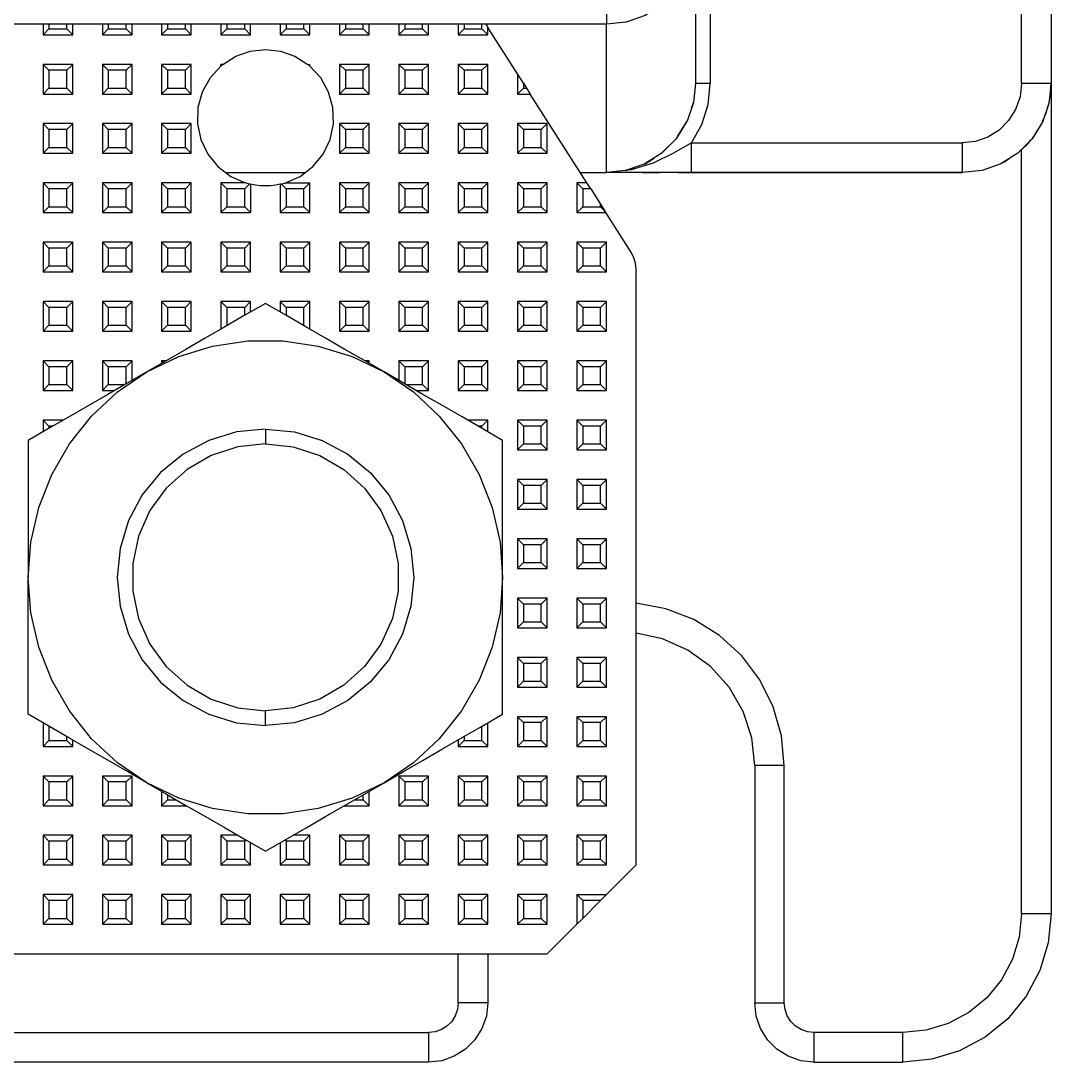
# Model space of a CAD drawing. Header units: millimetres. Extents: x 0 to 149, y 0 to 235.
# Drawn here: x 114.25 to 149, y 17.65 to 52.77 of the extents above; entities that cross this region are included whole.
import ezdxf

# ---------------------------------------------------------------- set-up
doc = ezdxf.new("R2010")
doc.units = ezdxf.units.MM

# ---------------------------------------------------------------- blocks, each defined once
blk = doc.blocks.new('CHINT_eff9f46a43ee547783ba41a7551f6a23_FACE_0')
at = {"color": 141, "linetype": 'Continuous', "true_color": 0x40d9ff}
for p, q in [((115, 52.65), (115, 52.3)), ((115.2, 52.5), (115, 52.3)), ((115.2, 52.65), (115.2, 52.5)), ((115.2, 52.5), (115.8, 52.5)), ((115.8, 52.5), (115.8, 52.65)), ((115.8, 52.5), (116, 52.3)), ((116, 52.3), (116, 52.65)), ((117, 52.65), (117, 52.3)), ((117.2, 52.5), (117, 52.3)), ((117.2, 52.65), (117.2, 52.5)), ((117.2, 52.5), (117.8, 52.5)), ((117.8, 52.5), (117.8, 52.65)), ((117.8, 52.5), (118, 52.3)), ((118, 52.3), (118, 52.65)), ((119, 52.65), (119, 52.3)), ((119.2, 52.5), (119, 52.3)), ((119.2, 52.65), (119.2, 52.5)), ((119.2, 52.5), (119.8, 52.5)), ((119.8, 52.5), (119.8, 52.65)), ((119.8, 52.5), (120, 52.3)), ((120, 52.3), (120, 52.65)), ((121, 52.65), (121, 52.3)), ((121.2, 52.5), (121, 52.3)), ((121.2, 52.65), (121.2, 52.5)), ((121.2, 52.5), (121.8, 52.5)), ((121.8, 52.5), (121.8, 52.65)), ((121.8, 52.5), (122, 52.3)), ((122, 52.3), (122, 52.65)), ((123, 52.65), (123, 52.3)), ((123.2, 52.5), (123, 52.3)), ((123.2, 52.65), (123.2, 52.5)), ((123.2, 52.5), (123.8, 52.5)), ((123.8, 52.5), (123.8, 52.65)), ((123.8, 52.5), (124, 52.3)), ((124, 52.3), (124, 52.65)), ((125, 52.65), (125, 52.3)), ((125.2, 52.5), (125, 52.3)), ((125.2, 52.65), (125.2, 52.5)), ((125.2, 52.5), (125.8, 52.5)), ((125.8, 52.5), (125.8, 52.65)), ((125.8, 52.5), (126, 52.3)), ((126, 52.3), (126, 52.65)), ((127, 52.65), (127, 52.3)), ((127.2, 52.5), (127, 52.3)), ((127.2, 52.65), (127.2, 52.5)), ((127.2, 52.5), (127.8, 52.5)), ((127.8, 52.5), (127.8, 52.65)), ((127.8, 52.5), (128, 52.3)), ((128, 52.3), (128, 52.65)), ((129, 52.65), (129, 52.3)), ((129.2, 52.5), (129, 52.3)), ((129.2, 52.65), (129.2, 52.5)), ((129.2, 52.5), (129.8, 52.5)), ((129.8, 52.5), (129.8, 52.65)), ((129.8, 52.5), (130, 52.3)), ((129.934, 52.65), (130, 52.546)), ((130, 52.3), (130, 52.546)), ((131, 50.977), (130, 52.546)), ((115, 52.3), (116, 52.3)), ((117, 52.3), (118, 52.3)), ((119, 52.3), (120, 52.3)), ((121, 52.3), (122, 52.3)), ((123, 52.3), (124, 52.3)), ((125, 52.3), (126, 52.3)), ((127, 52.3), (128, 52.3)), ((129, 52.3), (130, 52.3)), ((115.2, 51.1), (115, 51.3)), ((115, 51.3), (115, 50.3)), ((116, 51.3), (115, 51.3)), ((115.8, 51.1), (116, 51.3)), ((116, 50.3), (116, 51.3)), ((117.2, 51.1), (117, 51.3)), ((117, 51.3), (117, 50.3)), ((118, 51.3), (117, 51.3)), ((117.8, 51.1), (118, 51.3)), ((118, 50.3), (118, 51.3)), ((119.2, 51.1), (119, 51.3)), ((119, 51.3), (119, 50.3)), ((120, 51.3), (119, 51.3)), ((119.8, 51.1), (120, 51.3)), ((120, 50.3), (120, 51.3)), ((121.031, 51.269), (121, 51.3)), ((123.969, 51.269), (124, 51.3)), ((125.2, 51.1), (125, 51.3)), ((125, 51.3), (125, 50.3)), ((126, 51.3), (125, 51.3)), ((125.8, 51.1), (126, 51.3)), ((126, 50.3), (126, 51.3)), ((127.2, 51.1), (127, 51.3)), ((127, 51.3), (127, 50.3)), ((128, 51.3), (127, 51.3)), ((127.8, 51.1), (128, 51.3)), ((128, 50.3), (128, 51.3)), ((129.2, 51.1), (129, 51.3)), ((129, 51.3), (129, 50.3)), ((130, 51.3), (129, 51.3)), ((129.8, 51.1), (130, 51.3)), ((130, 50.3), (130, 51.3)), ((115.8, 51.1), (115.2, 51.1)), ((115.2, 51.1), (115.2, 50.5)), ((115.8, 50.5), (115.8, 51.1)), ((117.8, 51.1), (117.2, 51.1)), ((117.2, 51.1), (117.2, 50.5)), ((117.8, 50.5), (117.8, 51.1)), ((119.8, 51.1), (119.2, 51.1)), ((119.2, 51.1), (119.2, 50.5)), ((119.8, 50.5), (119.8, 51.1)), ((125.8, 51.1), (125.2, 51.1)), ((125.2, 51.1), (125.2, 50.5)), ((125.8, 50.5), (125.8, 51.1)), ((127.8, 51.1), (127.2, 51.1)), ((127.2, 51.1), (127.2, 50.5)), ((127.8, 50.5), (127.8, 51.1)), ((129.8, 51.1), (129.2, 51.1)), ((129.2, 51.1), (129.2, 50.5)), ((129.8, 50.5), (129.8, 51.1)), ((131, 50.977), (131, 50.3)), ((131.2, 50.663), (131, 50.977)), ((131.2, 50.663), (131.2, 50.5)), ((131.2, 50.663), (131.304, 50.5)), ((115.2, 50.5), (115, 50.3)), ((115, 50.3), (116, 50.3)), ((115.2, 50.5), (115.8, 50.5)), ((115.8, 50.5), (116, 50.3)), ((117.2, 50.5), (117, 50.3)), ((117, 50.3), (118, 50.3)), ((117.2, 50.5), (117.8, 50.5)), ((117.8, 50.5), (118, 50.3)), ((119.2, 50.5), (119, 50.3)), ((119, 50.3), (120, 50.3)), ((119.2, 50.5), (119.8, 50.5)), ((119.8, 50.5), (120, 50.3)), ((125.2, 50.5), (125, 50.3)), ((125, 50.3), (126, 50.3)), ((125.2, 50.5), (125.8, 50.5)), ((125.8, 50.5), (126, 50.3)), ((127.2, 50.5), (127, 50.3)), ((127, 50.3), (128, 50.3)), ((127.2, 50.5), (127.8, 50.5)), ((127.8, 50.5), (128, 50.3)), ((129.2, 50.5), (129, 50.3)), ((129, 50.3), (130, 50.3)), ((129.2, 50.5), (129.8, 50.5)), ((129.8, 50.5), (130, 50.3)), ((131.2, 50.5), (131, 50.3)), ((131, 50.3), (131.431, 50.3)), ((131.2, 50.5), (131.304, 50.5)), ((131.304, 50.5), (131.431, 50.3)), ((133.343, 47.3), (131.431, 50.3)), ((115.2, 49.1), (115, 49.3)), ((115, 49.3), (115, 48.3)), ((116, 49.3), (115, 49.3)), ((115.8, 49.1), (116, 49.3)), ((116, 48.3), (116, 49.3)), ((117.2, 49.1), (117, 49.3)), ((117, 49.3), (117, 48.3)), ((118, 49.3), (117, 49.3)), ((117.8, 49.1), (118, 49.3)), ((118, 48.3), (118, 49.3)), ((119.2, 49.1), (119, 49.3)), ((119, 49.3), (119, 48.3)), ((120, 49.3), (119, 49.3)), ((119.8, 49.1), (120, 49.3)), ((120, 48.3), (120, 49.3)), ((125.2, 49.1), (125, 49.3)), ((125, 49.3), (125, 48.3)), ((126, 49.3), (125, 49.3)), ((125.8, 49.1), (126, 49.3)), ((126, 48.3), (126, 49.3)), ((127.2, 49.1), (127, 49.3)), ((127, 49.3), (127, 48.3)), ((128, 49.3), (127, 49.3)), ((127.8, 49.1), (128, 49.3)), ((128, 48.3), (128, 49.3)), ((129.2, 49.1), (129, 49.3)), ((129, 49.3), (129, 48.3)), ((130, 49.3), (129, 49.3)), ((129.8, 49.1), (130, 49.3)), ((130, 48.3), (130, 49.3)), ((131.2, 49.1), (131, 49.3)), ((131, 49.3), (131, 48.3)), ((132, 49.3), (131, 49.3)), ((131.8, 49.1), (132, 49.3)), ((132, 48.3), (132, 49.3)), ((115.8, 49.1), (115.2, 49.1)), ((115.2, 49.1), (115.2, 48.5)), ((115.8, 48.5), (115.8, 49.1)), ((117.8, 49.1), (117.2, 49.1)), ((117.2, 49.1), (117.2, 48.5)), ((117.8, 48.5), (117.8, 49.1)), ((119.8, 49.1), (119.2, 49.1)), ((119.2, 49.1), (119.2, 48.5)), ((119.8, 48.5), (119.8, 49.1)), ((125.8, 49.1), (125.2, 49.1)), ((125.2, 49.1), (125.2, 48.5)), ((125.8, 48.5), (125.8, 49.1)), ((127.8, 49.1), (127.2, 49.1)), ((127.2, 49.1), (127.2, 48.5)), ((127.8, 48.5), (127.8, 49.1)), ((129.8, 49.1), (129.2, 49.1)), ((129.2, 49.1), (129.2, 48.5)), ((129.8, 48.5), (129.8, 49.1)), ((131.8, 49.1), (131.2, 49.1)), ((131.2, 49.1), (131.2, 48.5)), ((131.8, 48.5), (131.8, 49.1)), ((115.2, 48.5), (115, 48.3)), ((115.2, 48.5), (115.8, 48.5)), ((115.8, 48.5), (116, 48.3)), ((117.2, 48.5), (117, 48.3)), ((117.2, 48.5), (117.8, 48.5)), ((117.8, 48.5), (118, 48.3)), ((119.2, 48.5), (119, 48.3)), ((119.2, 48.5), (119.8, 48.5)), ((119.8, 48.5), (120, 48.3)), ((125.2, 48.5), (125, 48.3)), ((125.2, 48.5), (125.8, 48.5)), ((125.8, 48.5), (126, 48.3)), ((127.2, 48.5), (127, 48.3)), ((127.2, 48.5), (127.8, 48.5)), ((127.8, 48.5), (128, 48.3)), ((129.2, 48.5), (129, 48.3)), ((129.2, 48.5), (129.8, 48.5)), ((129.8, 48.5), (130, 48.3)), ((131.2, 48.5), (131, 48.3)), ((131.2, 48.5), (131.8, 48.5)), ((131.8, 48.5), (132, 48.3)), ((136.213, 48.65), (136.216, 48.65)), ((115, 48.3), (116, 48.3)), ((117, 48.3), (118, 48.3)), ((119, 48.3), (120, 48.3)), ((125, 48.3), (126, 48.3)), ((127, 48.3), (128, 48.3)), ((129, 48.3), (130, 48.3)), ((131, 48.3), (132, 48.3)), ((121.16, 47.65), (123.84, 47.65)), ((135.205, 47.65), (135.791, 47.65)), ((136.439, 47.65), (146, 47.65)), ((115.2, 47.1), (115, 47.3)), ((115, 47.3), (115, 46.3)), ((116, 47.3), (115, 47.3)), ((115.8, 47.1), (115.2, 47.1)), ((115.2, 47.1), (115.2, 46.5)), ((115.8, 47.1), (116, 47.3)), ((115.8, 46.5), (115.8, 47.1)), ((116, 46.3), (116, 47.3)), ((117.2, 47.1), (117, 47.3)), ((117, 47.3), (117, 46.3)), ((118, 47.3), (117, 47.3)), ((117.8, 47.1), (117.2, 47.1)), ((117.2, 47.1), (117.2, 46.5)), ((117.8, 47.1), (118, 47.3)), ((117.8, 46.5), (117.8, 47.1)), ((118, 46.3), (118, 47.3)), ((119.2, 47.1), (119, 47.3)), ((119, 47.3), (119, 46.3)), ((120, 47.3), (119, 47.3)), ((119.8, 47.1), (119.2, 47.1)), ((119.2, 47.1), (119.2, 46.5)), ((119.8, 47.1), (120, 47.3)), ((119.8, 46.5), (119.8, 47.1)), ((120, 46.3), (120, 47.3)), ((121.2, 47.1), (121, 47.3)), ((121, 47.3), (121, 46.3)), ((121.8, 47.1), (121.2, 47.1)), ((121.2, 47.1), (121.2, 46.5)), ((121.8, 47.1), (121.963, 47.263)), ((121.8, 46.5), (121.8, 47.1)), ((123.2, 47.1), (123.037, 47.263)), ((123.2, 47.1), (123.2, 46.5)), ((123.8, 47.1), (123.2, 47.1)), ((123.8, 47.1), (124, 47.3)), ((123.8, 46.5), (123.8, 47.1)), ((124, 46.3), (124, 47.3)), ((125.2, 47.1), (125, 47.3)), ((125, 47.3), (125, 46.3)), ((126, 47.3), (125, 47.3)), ((125.8, 47.1), (125.2, 47.1)), ((125.2, 47.1), (125.2, 46.5)), ((125.8, 47.1), (126, 47.3)), ((125.8, 46.5), (125.8, 47.1)), ((126, 46.3), (126, 47.3)), ((127.2, 47.1), (127, 47.3)), ((127, 47.3), (127, 46.3)), ((128, 47.3), (127, 47.3)), ((127.8, 47.1), (127.2, 47.1)), ((127.2, 47.1), (127.2, 46.5)), ((127.8, 47.1), (128, 47.3)), ((127.8, 46.5), (127.8, 47.1)), ((128, 46.3), (128, 47.3)), ((129.2, 47.1), (129, 47.3)), ((129, 47.3), (129, 46.3)), ((130, 47.3), (129, 47.3)), ((129.8, 47.1), (129.2, 47.1)), ((129.2, 47.1), (129.2, 46.5)), ((129.8, 47.1), (130, 47.3)), ((129.8, 46.5), (129.8, 47.1)), ((130, 46.3), (130, 47.3)), ((131.2, 47.1), (131, 47.3)), ((131, 47.3), (131, 46.3)), ((132, 47.3), (131, 47.3)), ((131.8, 47.1), (131.2, 47.1)), ((131.2, 47.1), (131.2, 46.5)), ((131.8, 47.1), (132, 47.3)), ((131.8, 46.5), (131.8, 47.1)), ((132, 46.3), (132, 47.3)), ((133.2, 47.1), (133, 47.3)), ((133, 47.3), (133, 46.3)), ((133.343, 47.3), (133, 47.3)), ((133.2, 47.1), (133.2, 46.5)), ((133.471, 47.1), (133.2, 47.1)), ((133.471, 47.1), (133.343, 47.3)), ((133.471, 47.1), (133.8, 46.583)), ((115.2, 46.5), (115, 46.3)), ((115.2, 46.5), (115.8, 46.5)), ((115.8, 46.5), (116, 46.3)), ((117.2, 46.5), (117, 46.3)), ((117.2, 46.5), (117.8, 46.5)), ((117.8, 46.5), (118, 46.3)), ((119.2, 46.5), (119, 46.3)), ((119.2, 46.5), (119.8, 46.5)), ((119.8, 46.5), (120, 46.3)), ((121.2, 46.5), (121, 46.3)), ((121.2, 46.5), (121.8, 46.5)), ((121.8, 46.5), (122, 46.3)), ((123.2, 46.5), (123, 46.3)), ((123.2, 46.5), (123.8, 46.5)), ((123.8, 46.5), (124, 46.3)), ((125.2, 46.5), (125, 46.3)), ((125.2, 46.5), (125.8, 46.5)), ((125.8, 46.5), (126, 46.3)), ((127.2, 46.5), (127, 46.3)), ((127.2, 46.5), (127.8, 46.5)), ((127.8, 46.5), (128, 46.3)), ((129.2, 46.5), (129, 46.3)), ((129.2, 46.5), (129.8, 46.5)), ((129.8, 46.5), (130, 46.3)), ((131.2, 46.5), (131, 46.3)), ((131.2, 46.5), (131.8, 46.5)), ((131.8, 46.5), (132, 46.3)), ((133.2, 46.5), (133, 46.3)), ((133.2, 46.5), (133.8, 46.5)), ((133.8, 46.5), (133.8, 46.583)), ((133.8, 46.583), (133.946, 46.354)), ((133.8, 46.5), (133.946, 46.354)), ((115, 46.3), (116, 46.3)), ((117, 46.3), (118, 46.3)), ((119, 46.3), (120, 46.3)), ((121, 46.3), (122, 46.3)), ((123, 46.3), (124, 46.3)), ((125, 46.3), (126, 46.3)), ((127, 46.3), (128, 46.3)), ((129, 46.3), (130, 46.3)), ((131, 46.3), (132, 46.3)), ((115.2, 45.1), (115, 45.3)), ((115, 45.3), (115, 44.3)), ((116, 45.3), (115, 45.3)), ((115.8, 45.1), (115.2, 45.1)), ((115.2, 45.1), (115.2, 44.5)), ((115.8, 45.1), (116, 45.3)), ((115.8, 44.5), (115.8, 45.1)), ((116, 44.3), (116, 45.3)), ((117.2, 45.1), (117, 45.3)), ((117, 45.3), (117, 44.3)), ((118, 45.3), (117, 45.3)), ((117.8, 45.1), (117.2, 45.1)), ((117.2, 45.1), (117.2, 44.5)), ((117.8, 45.1), (118, 45.3)), ((117.8, 44.5), (117.8, 45.1)), ((118, 44.3), (118, 45.3)), ((119.2, 45.1), (119, 45.3)), ((119, 45.3), (119, 44.3)), ((120, 45.3), (119, 45.3)), ((119.8, 45.1), (119.2, 45.1)), ((119.2, 45.1), (119.2, 44.5)), ((119.8, 45.1), (120, 45.3)), ((119.8, 44.5), (119.8, 45.1)), ((120, 44.3), (120, 45.3)), ((121.2, 45.1), (121, 45.3)), ((121, 45.3), (121, 44.3)), ((122, 45.3), (121, 45.3)), ((121.8, 45.1), (121.2, 45.1)), ((121.2, 45.1), (121.2, 44.5)), ((121.8, 45.1), (122, 45.3)), ((121.8, 44.5), (121.8, 45.1)), ((122, 44.3), (122, 45.3)), ((123.2, 45.1), (123, 45.3)), ((123, 45.3), (123, 44.3)), ((124, 45.3), (123, 45.3)), ((123.8, 45.1), (123.2, 45.1)), ((123.2, 45.1), (123.2, 44.5)), ((123.8, 45.1), (124, 45.3)), ((123.8, 44.5), (123.8, 45.1)), ((124, 44.3), (124, 45.3)), ((125.2, 45.1), (125, 45.3)), ((125, 45.3), (125, 44.3)), ((126, 45.3), (125, 45.3)), ((125.8, 45.1), (125.2, 45.1)), ((125.2, 45.1), (125.2, 44.5)), ((125.8, 45.1), (126, 45.3)), ((125.8, 44.5), (125.8, 45.1)), ((126, 44.3), (126, 45.3)), ((127.2, 45.1), (127, 45.3)), ((127, 45.3), (127, 44.3)), ((128, 45.3), (127, 45.3)), ((127.8, 45.1), (127.2, 45.1)), ((127.2, 45.1), (127.2, 44.5)), ((127.8, 45.1), (128, 45.3)), ((127.8, 44.5), (127.8, 45.1)), ((128, 44.3), (128, 45.3)), ((129.2, 45.1), (129, 45.3)), ((129, 45.3), (129, 44.3)), ((130, 45.3), (129, 45.3)), ((129.8, 45.1), (129.2, 45.1)), ((129.2, 45.1), (129.2, 44.5)), ((129.8, 45.1), (130, 45.3)), ((129.8, 44.5), (129.8, 45.1)), ((130, 44.3), (130, 45.3)), ((131.2, 45.1), (131, 45.3)), ((131, 45.3), (131, 44.3)), ((132, 45.3), (131, 45.3)), ((131.8, 45.1), (131.2, 45.1)), ((131.2, 45.1), (131.2, 44.5)), ((131.8, 45.1), (132, 45.3)), ((131.8, 44.5), (131.8, 45.1)), ((132, 44.3), (132, 45.3)), ((133.2, 45.1), (133, 45.3)), ((133, 45.3), (133, 44.3)), ((134, 45.3), (133, 45.3)), ((133.8, 45.1), (133.2, 45.1)), ((133.2, 45.1), (133.2, 44.5)), ((133.8, 45.1), (134, 45.3)), ((133.8, 44.5), (133.8, 45.1)), ((134, 44.3), (134, 45.3)), ((115.2, 44.5), (115, 44.3)), ((115, 44.3), (116, 44.3)), ((115.2, 44.5), (115.8, 44.5)), ((115.8, 44.5), (116, 44.3)), ((117.2, 44.5), (117, 44.3)), ((117, 44.3), (118, 44.3)), ((117.2, 44.5), (117.8, 44.5)), ((117.8, 44.5), (118, 44.3)), ((119.2, 44.5), (119, 44.3)), ((119, 44.3), (120, 44.3)), ((119.2, 44.5), (119.8, 44.5)), ((119.8, 44.5), (120, 44.3)), ((121.2, 44.5), (121, 44.3)), ((121, 44.3), (122, 44.3)), ((121.2, 44.5), (121.8, 44.5)), ((121.8, 44.5), (122, 44.3)), ((123.2, 44.5), (123, 44.3)), ((123, 44.3), (124, 44.3)), ((123.2, 44.5), (123.8, 44.5)), ((123.8, 44.5), (124, 44.3)), ((125.2, 44.5), (125, 44.3)), ((125, 44.3), (126, 44.3)), ((125.2, 44.5), (125.8, 44.5)), ((125.8, 44.5), (126, 44.3)), ((127.2, 44.5), (127, 44.3)), ((127, 44.3), (128, 44.3)), ((127.2, 44.5), (127.8, 44.5)), ((127.8, 44.5), (128, 44.3)), ((129.2, 44.5), (129, 44.3)), ((129, 44.3), (130, 44.3)), ((129.2, 44.5), (129.8, 44.5)), ((129.8, 44.5), (130, 44.3)), ((131.2, 44.5), (131, 44.3)), ((131, 44.3), (132, 44.3)), ((131.2, 44.5), (131.8, 44.5)), ((131.8, 44.5), (132, 44.3)), ((133.2, 44.5), (133, 44.3)), ((133, 44.3), (134, 44.3)), ((133.2, 44.5), (133.8, 44.5)), ((133.8, 44.5), (134, 44.3)), ((115.2, 43.1), (115, 43.3)), ((115, 43.3), (115, 42.3)), ((116, 43.3), (115, 43.3)), ((115.8, 43.1), (116, 43.3)), ((116, 42.3), (116, 43.3)), ((117.2, 43.1), (117, 43.3)), ((117, 43.3), (117, 42.3)), ((118, 43.3), (117, 43.3)), ((117.8, 43.1), (118, 43.3)), ((118, 42.3), (118, 43.3)), ((119.2, 43.1), (119, 43.3)), ((119, 43.3), (119, 42.3)), ((120, 43.3), (119, 43.3)), ((119.8, 43.1), (120, 43.3)), ((120, 42.3), (120, 43.3)), ((121.2, 43.1), (121, 43.3)), ((121, 43.3), (121, 42.372)), ((122, 43.3), (121, 43.3)), ((121.8, 43.1), (122, 43.3)), ((122, 42.949), (122, 43.3)), ((123.2, 43.1), (123, 43.3)), ((123, 43.3), (123, 42.949)), ((124, 43.3), (123, 43.3)), ((123.8, 43.1), (124, 43.3)), ((124, 42.372), (124, 43.3)), ((125.2, 43.1), (125, 43.3)), ((125, 43.3), (125, 42.3)), ((126, 43.3), (125, 43.3)), ((125.8, 43.1), (126, 43.3)), ((126, 42.3), (126, 43.3)), ((127.2, 43.1), (127, 43.3)), ((127, 43.3), (127, 42.3)), ((128, 43.3), (127, 43.3)), ((127.8, 43.1), (128, 43.3)), ((128, 42.3), (128, 43.3)), ((129.2, 43.1), (129, 43.3)), ((129, 43.3), (129, 42.3)), ((130, 43.3), (129, 43.3)), ((129.8, 43.1), (130, 43.3)), ((130, 42.3), (130, 43.3)), ((131.2, 43.1), (131, 43.3)), ((131, 43.3), (131, 42.3)), ((132, 43.3), (131, 43.3)), ((131.8, 43.1), (132, 43.3)), ((132, 42.3), (132, 43.3)), ((133.2, 43.1), (133, 43.3)), ((133, 43.3), (133, 42.3)), ((134, 43.3), (133, 43.3)), ((133.8, 43.1), (134, 43.3)), ((134, 42.3), (134, 43.3)), ((115.8, 43.1), (115.2, 43.1)), ((115.2, 43.1), (115.2, 42.5)), ((115.8, 42.5), (115.8, 43.1)), ((117.8, 43.1), (117.2, 43.1)), ((117.2, 43.1), (117.2, 42.5)), ((117.8, 42.5), (117.8, 43.1)), ((119.8, 43.1), (119.2, 43.1)), ((119.2, 43.1), (119.2, 42.5)), ((119.8, 42.5), (119.8, 43.1)), ((121.8, 43.1), (121.2, 43.1)), ((121.2, 43.1), (121.2, 42.5)), ((121.8, 42.833), (121.8, 43.1)), ((123.8, 43.1), (123.2, 43.1)), ((123.2, 43.1), (123.2, 42.833)), ((123.8, 42.5), (123.8, 43.1)), ((125.8, 43.1), (125.2, 43.1)), ((125.2, 43.1), (125.2, 42.5)), ((125.8, 42.5), (125.8, 43.1)), ((127.8, 43.1), (127.2, 43.1)), ((127.2, 43.1), (127.2, 42.5)), ((127.8, 42.5), (127.8, 43.1)), ((129.8, 43.1), (129.2, 43.1)), ((129.2, 43.1), (129.2, 42.5)), ((129.8, 42.5), (129.8, 43.1)), ((131.8, 43.1), (131.2, 43.1)), ((131.2, 43.1), (131.2, 42.5)), ((131.8, 42.5), (131.8, 43.1)), ((133.8, 43.1), (133.2, 43.1)), ((133.2, 43.1), (133.2, 42.5)), ((133.8, 42.5), (133.8, 43.1)), ((115.2, 42.5), (115, 42.3)), ((115.2, 42.5), (115.8, 42.5)), ((115.8, 42.5), (116, 42.3)), ((117.2, 42.5), (117, 42.3)), ((117.2, 42.5), (117.8, 42.5)), ((117.8, 42.5), (118, 42.3)), ((119.2, 42.5), (119, 42.3)), ((119.2, 42.5), (119.8, 42.5)), ((119.8, 42.5), (120, 42.3)), ((121.2, 42.5), (121.169, 42.469)), ((121.2, 42.5), (121.222, 42.5)), ((123.778, 42.5), (123.8, 42.5)), ((123.8, 42.5), (123.831, 42.469)), ((125.2, 42.5), (125, 42.3)), ((125.2, 42.5), (125.8, 42.5)), ((125.8, 42.5), (126, 42.3)), ((127.2, 42.5), (127, 42.3)), ((127.2, 42.5), (127.8, 42.5)), ((127.8, 42.5), (128, 42.3)), ((129.2, 42.5), (129, 42.3)), ((129.2, 42.5), (129.8, 42.5)), ((129.8, 42.5), (130, 42.3)), ((131.2, 42.5), (131, 42.3)), ((131.2, 42.5), (131.8, 42.5)), ((131.8, 42.5), (132, 42.3)), ((133.2, 42.5), (133, 42.3)), ((133.2, 42.5), (133.8, 42.5)), ((133.8, 42.5), (134, 42.3)), ((115, 42.3), (116, 42.3)), ((117, 42.3), (118, 42.3)), ((119, 42.3), (120, 42.3)), ((125, 42.3), (126, 42.3)), ((127, 42.3), (128, 42.3)), ((129, 42.3), (130, 42.3)), ((131, 42.3), (132, 42.3)), ((133, 42.3), (134, 42.3)), ((115.2, 41.1), (115, 41.3)), ((115, 41.3), (115, 40.3)), ((116, 41.3), (115, 41.3)), ((115.8, 41.1), (115.2, 41.1)), ((115.2, 41.1), (115.2, 40.5)), ((115.8, 41.1), (116, 41.3)), ((115.8, 40.5), (115.8, 41.1)), ((116, 40.3), (116, 41.3)), ((117.2, 41.1), (117, 41.3)), ((117, 41.3), (117, 40.3)), ((118, 41.3), (117, 41.3)), ((117.8, 41.1), (117.2, 41.1)), ((117.2, 41.1), (117.2, 40.5)), ((117.8, 41.1), (118, 41.3)), ((117.8, 40.524), (117.8, 41.1)), ((118, 40.64), (118, 41.3)), ((119.053, 41.247), (119, 41.3)), ((119, 41.3), (119, 41.217)), ((119.144, 41.3), (119, 41.3)), ((126, 41.3), (125.856, 41.3)), ((125.947, 41.247), (126, 41.3)), ((126, 41.217), (126, 41.3)), ((127.2, 41.1), (127, 41.3)), ((127, 41.3), (127, 40.64)), ((128, 41.3), (127, 41.3)), ((127.8, 41.1), (127.2, 41.1)), ((127.2, 41.1), (127.2, 40.524)), ((127.8, 41.1), (128, 41.3)), ((127.8, 40.5), (127.8, 41.1)), ((128, 40.3), (128, 41.3)), ((129.2, 41.1), (129, 41.3)), ((129, 41.3), (129, 40.3)), ((130, 41.3), (129, 41.3)), ((129.8, 41.1), (129.2, 41.1)), ((129.2, 41.1), (129.2, 40.5)), ((129.8, 41.1), (130, 41.3)), ((129.8, 40.5), (129.8, 41.1)), ((130, 40.3), (130, 41.3)), ((131.2, 41.1), (131, 41.3)), ((131, 41.3), (131, 40.3)), ((132, 41.3), (131, 41.3)), ((131.8, 41.1), (131.2, 41.1)), ((131.2, 41.1), (131.2, 40.5)), ((131.8, 41.1), (132, 41.3)), ((131.8, 40.5), (131.8, 41.1)), ((132, 40.3), (132, 41.3)), ((133.2, 41.1), (133, 41.3)), ((133, 41.3), (133, 40.3)), ((134, 41.3), (133, 41.3)), ((133.8, 41.1), (133.2, 41.1)), ((133.2, 41.1), (133.2, 40.5)), ((133.8, 41.1), (134, 41.3)), ((133.8, 40.5), (133.8, 41.1)), ((134, 40.3), (134, 41.3)), ((115.2, 40.5), (115, 40.3)), ((115.2, 40.5), (115.8, 40.5)), ((115.8, 40.5), (116, 40.3)), ((117.2, 40.5), (117, 40.3)), ((117.2, 40.5), (117.758, 40.5)), ((127.242, 40.5), (127.8, 40.5)), ((127.8, 40.5), (128, 40.3)), ((129.2, 40.5), (129, 40.3)), ((129.2, 40.5), (129.8, 40.5)), ((129.8, 40.5), (130, 40.3)), ((131.2, 40.5), (131, 40.3)), ((131.2, 40.5), (131.8, 40.5)), ((131.8, 40.5), (132, 40.3)), ((133.2, 40.5), (133, 40.3)), ((133.2, 40.5), (133.8, 40.5)), ((133.8, 40.5), (134, 40.3)), ((115, 40.3), (116, 40.3)), ((117, 40.3), (117.412, 40.3)), ((127.588, 40.3), (128, 40.3)), ((129, 40.3), (130, 40.3)), ((131, 40.3), (132, 40.3)), ((133, 40.3), (134, 40.3)), ((115.2, 39.1), (115, 39.3)), ((115, 39.3), (115, 38.907)), ((115.68, 39.3), (115, 39.3)), ((115.333, 39.1), (115.2, 39.1)), ((115.2, 39.1), (115.2, 39.023)), ((122.5, 39), (122.5, 38.5)), ((130, 39.3), (129.32, 39.3)), ((129.8, 39.1), (129.667, 39.1)), ((129.8, 39.1), (130, 39.3)), ((129.8, 39.023), (129.8, 39.1)), ((130, 38.907), (130, 39.3)), ((131.2, 39.1), (131, 39.3)), ((131, 39.3), (131, 38.3)), ((132, 39.3), (131, 39.3)), ((131.8, 39.1), (131.2, 39.1)), ((131.2, 39.1), (131.2, 38.5)), ((131.8, 39.1), (132, 39.3)), ((131.8, 38.5), (131.8, 39.1)), ((132, 38.3), (132, 39.3)), ((133.2, 39.1), (133, 39.3)), ((133, 39.3), (133, 38.3)), ((134, 39.3), (133, 39.3)), ((133.8, 39.1), (133.2, 39.1)), ((133.2, 39.1), (133.2, 38.5)), ((133.8, 39.1), (134, 39.3)), ((133.8, 38.5), (133.8, 39.1)), ((134, 38.3), (134, 39.3)), ((131.2, 38.5), (131, 38.3)), ((131, 38.3), (132, 38.3)), ((131.2, 38.5), (131.8, 38.5)), ((131.8, 38.5), (132, 38.3)), ((133.2, 38.5), (133, 38.3)), ((133, 38.3), (134, 38.3)), ((133.2, 38.5), (133.8, 38.5)), ((133.8, 38.5), (134, 38.3)), ((131.2, 37.1), (131, 37.3)), ((131, 37.3), (131, 36.3)), ((132, 37.3), (131, 37.3)), ((131.8, 37.1), (132, 37.3)), ((132, 36.3), (132, 37.3)), ((133.2, 37.1), (133, 37.3)), ((133, 37.3), (133, 36.3)), ((134, 37.3), (133, 37.3)), ((133.8, 37.1), (134, 37.3)), ((134, 36.3), (134, 37.3)), ((131.8, 37.1), (131.2, 37.1)), ((131.2, 37.1), (131.2, 36.5)), ((131.8, 36.5), (131.8, 37.1)), ((133.8, 37.1), (133.2, 37.1)), ((133.2, 37.1), (133.2, 36.5)), ((133.8, 36.5), (133.8, 37.1)), ((131.2, 36.5), (131, 36.3)), ((131, 36.3), (132, 36.3)), ((131.2, 36.5), (131.8, 36.5)), ((131.8, 36.5), (132, 36.3)), ((133.2, 36.5), (133, 36.3)), ((133, 36.3), (134, 36.3)), ((133.2, 36.5), (133.8, 36.5)), ((133.8, 36.5), (134, 36.3)), ((131.2, 35.1), (131, 35.3)), ((131, 35.3), (131, 34.3)), ((132, 35.3), (131, 35.3)), ((131.8, 35.1), (132, 35.3)), ((132, 34.3), (132, 35.3)), ((133.2, 35.1), (133, 35.3)), ((133, 35.3), (133, 34.3)), ((134, 35.3), (133, 35.3)), ((133.8, 35.1), (134, 35.3)), ((134, 34.3), (134, 35.3)), ((131.8, 35.1), (131.2, 35.1)), ((131.2, 35.1), (131.2, 34.5)), ((131.8, 34.5), (131.8, 35.1)), ((133.8, 35.1), (133.2, 35.1)), ((133.2, 35.1), (133.2, 34.5)), ((133.8, 34.5), (133.8, 35.1)), ((131.2, 34.5), (131, 34.3)), ((131.2, 34.5), (131.8, 34.5)), ((131.8, 34.5), (132, 34.3)), ((133.2, 34.5), (133, 34.3)), ((133.2, 34.5), (133.8, 34.5)), ((133.8, 34.5), (134, 34.3)), ((131, 34.3), (132, 34.3)), ((133, 34.3), (134, 34.3)), ((131.2, 33.1), (131, 33.3)), ((131, 33.3), (131, 32.3)), ((132, 33.3), (131, 33.3)), ((131.8, 33.1), (131.2, 33.1)), ((131.2, 33.1), (131.2, 32.5)), ((131.8, 33.1), (132, 33.3)), ((131.8, 32.5), (131.8, 33.1)), ((132, 32.3), (132, 33.3)), ((133.2, 33.1), (133, 33.3)), ((133, 33.3), (133, 32.3)), ((134, 33.3), (133, 33.3)), ((133.8, 33.1), (133.2, 33.1)), ((133.2, 33.1), (133.2, 32.5)), ((133.8, 33.1), (134, 33.3)), ((133.8, 32.5), (133.8, 33.1)), ((134, 32.3), (134, 33.3)), ((131.2, 32.5), (131, 32.3)), ((131.2, 32.5), (131.8, 32.5)), ((131.8, 32.5), (132, 32.3)), ((133.2, 32.5), (133, 32.3)), ((133.2, 32.5), (133.8, 32.5)), ((133.8, 32.5), (134, 32.3)), ((131, 32.3), (132, 32.3)), ((133, 32.3), (134, 32.3)), ((131.2, 31.1), (131, 31.3)), ((131, 31.3), (131, 30.3)), ((132, 31.3), (131, 31.3)), ((131.8, 31.1), (132, 31.3)), ((132, 30.3), (132, 31.3)), ((133.2, 31.1), (133, 31.3)), ((133, 31.3), (133, 30.3)), ((134, 31.3), (133, 31.3)), ((133.8, 31.1), (134, 31.3)), ((134, 30.3), (134, 31.3)), ((131.8, 31.1), (131.2, 31.1)), ((131.2, 31.1), (131.2, 30.5)), ((131.8, 30.5), (131.8, 31.1)), ((133.8, 31.1), (133.2, 31.1)), ((133.2, 31.1), (133.2, 30.5)), ((133.8, 30.5), (133.8, 31.1)), ((131.2, 30.5), (131, 30.3)), ((131, 30.3), (132, 30.3)), ((131.2, 30.5), (131.8, 30.5)), ((131.8, 30.5), (132, 30.3)), ((133.2, 30.5), (133, 30.3)), ((133, 30.3), (134, 30.3)), ((133.2, 30.5), (133.8, 30.5)), ((133.8, 30.5), (134, 30.3)), ((122.5, 29), (122.5, 29.5)), ((131.2, 29.1), (131, 29.3)), ((131, 29.3), (131, 28.3)), ((132, 29.3), (131, 29.3)), ((131.8, 29.1), (132, 29.3)), ((132, 28.3), (132, 29.3)), ((133.2, 29.1), (133, 29.3)), ((133, 29.3), (133, 28.3)), ((134, 29.3), (133, 29.3)), ((133.8, 29.1), (134, 29.3)), ((134, 28.3), (134, 29.3)), ((115, 29.093), (115, 28.3)), ((115.2, 28.977), (115.2, 28.5)), ((129.8, 28.5), (129.8, 28.977)), ((130, 28.3), (130, 29.093)), ((131.8, 29.1), (131.2, 29.1)), ((131.2, 29.1), (131.2, 28.5)), ((131.8, 28.5), (131.8, 29.1)), ((133.8, 29.1), (133.2, 29.1)), ((133.2, 29.1), (133.2, 28.5)), ((133.8, 28.5), (133.8, 29.1)), ((115.2, 28.5), (115, 28.3)), ((115.2, 28.5), (115.8, 28.5)), ((115.8, 28.5), (115.8, 28.631)), ((115.8, 28.5), (116, 28.3)), ((116, 28.3), (116, 28.515)), ((129, 28.515), (129, 28.3)), ((129.2, 28.5), (129, 28.3)), ((129.2, 28.631), (129.2, 28.5)), ((129.2, 28.5), (129.8, 28.5)), ((129.8, 28.5), (130, 28.3)), ((131.2, 28.5), (131, 28.3)), ((131.2, 28.5), (131.8, 28.5)), ((131.8, 28.5), (132, 28.3)), ((133.2, 28.5), (133, 28.3)), ((133.2, 28.5), (133.8, 28.5)), ((133.8, 28.5), (134, 28.3)), ((115, 28.3), (116, 28.3)), ((129, 28.3), (130, 28.3)), ((131, 28.3), (132, 28.3)), ((133, 28.3), (134, 28.3)), ((115.2, 27.1), (115, 27.3)), ((115, 27.3), (115, 26.3)), ((116, 27.3), (115, 27.3)), ((115.8, 27.1), (115.2, 27.1)), ((115.2, 27.1), (115.2, 26.5)), ((115.8, 27.1), (116, 27.3)), ((115.8, 26.5), (115.8, 27.1)), ((116, 26.3), (116, 27.3)), ((117.2, 27.1), (117, 27.3)), ((117, 27.3), (117, 26.3)), ((118, 27.3), (117, 27.3)), ((117.8, 27.1), (117.2, 27.1)), ((117.2, 27.1), (117.2, 26.5)), ((117.8, 27.1), (118, 27.3)), ((117.8, 26.5), (117.8, 27.1)), ((118, 26.3), (118, 27.3)), ((127.2, 27.1), (127, 27.3)), ((127, 27.3), (127, 26.3)), ((128, 27.3), (127, 27.3)), ((127.8, 27.1), (127.2, 27.1)), ((127.2, 27.1), (127.2, 26.5)), ((127.8, 27.1), (128, 27.3)), ((127.8, 26.5), (127.8, 27.1)), ((128, 26.3), (128, 27.3)), ((129.2, 27.1), (129, 27.3)), ((129, 27.3), (129, 26.3)), ((130, 27.3), (129, 27.3)), ((129.8, 27.1), (129.2, 27.1)), ((129.2, 27.1), (129.2, 26.5)), ((129.8, 27.1), (130, 27.3)), ((129.8, 26.5), (129.8, 27.1)), ((130, 26.3), (130, 27.3)), ((131.2, 27.1), (131, 27.3)), ((131, 27.3), (131, 26.3)), ((132, 27.3), (131, 27.3)), ((131.8, 27.1), (131.2, 27.1)), ((131.2, 27.1), (131.2, 26.5)), ((131.8, 27.1), (132, 27.3)), ((131.8, 26.5), (131.8, 27.1)), ((132, 26.3), (132, 27.3)), ((133.2, 27.1), (133, 27.3)), ((133, 27.3), (133, 26.3)), ((134, 27.3), (133, 27.3)), ((133.8, 27.1), (133.2, 27.1)), ((133.2, 27.1), (133.2, 26.5)), ((133.8, 27.1), (134, 27.3)), ((133.8, 26.5), (133.8, 27.1)), ((134, 26.3), (134, 27.3)), ((119, 26.783), (119, 26.3)), ((126, 26.3), (126, 26.783)), ((115.2, 26.5), (115, 26.3)), ((115.2, 26.5), (115.8, 26.5)), ((115.8, 26.5), (116, 26.3)), ((117.2, 26.5), (117, 26.3)), ((117.2, 26.5), (117.8, 26.5)), ((117.8, 26.5), (118, 26.3)), ((119.2, 26.5), (119, 26.3)), ((119.2, 26.668), (119.2, 26.5)), ((119.2, 26.5), (119.49, 26.5)), ((125.51, 26.5), (125.8, 26.5)), ((125.8, 26.5), (125.8, 26.668)), ((125.8, 26.5), (126, 26.3)), ((127.2, 26.5), (127, 26.3)), ((127.2, 26.5), (127.8, 26.5)), ((127.8, 26.5), (128, 26.3)), ((129.2, 26.5), (129, 26.3)), ((129.2, 26.5), (129.8, 26.5)), ((129.8, 26.5), (130, 26.3)), ((131.2, 26.5), (131, 26.3)), ((131.2, 26.5), (131.8, 26.5)), ((131.8, 26.5), (132, 26.3)), ((133.2, 26.5), (133, 26.3)), ((133.2, 26.5), (133.8, 26.5)), ((133.8, 26.5), (134, 26.3)), ((115, 26.3), (116, 26.3)), ((117, 26.3), (118, 26.3)), ((119, 26.3), (119.837, 26.3)), ((125.163, 26.3), (126, 26.3)), ((127, 26.3), (128, 26.3)), ((129, 26.3), (130, 26.3)), ((131, 26.3), (132, 26.3)), ((133, 26.3), (134, 26.3)), ((115.2, 25.1), (115, 25.3)), ((115, 25.3), (115, 24.3)), ((116, 25.3), (115, 25.3)), ((115.8, 25.1), (116, 25.3)), ((116, 24.3), (116, 25.3)), ((117.2, 25.1), (117, 25.3)), ((117, 25.3), (117, 24.3)), ((118, 25.3), (117, 25.3)), ((117.8, 25.1), (118, 25.3)), ((118, 24.3), (118, 25.3)), ((119.2, 25.1), (119, 25.3)), ((119, 25.3), (119, 24.3)), ((120, 25.3), (119, 25.3)), ((119.8, 25.1), (120, 25.3)), ((120, 24.3), (120, 25.3)), ((121.2, 25.1), (121, 25.3)), ((121, 25.3), (121, 24.3)), ((121.569, 25.3), (121, 25.3)), ((124, 25.3), (123.431, 25.3)), ((123.8, 25.1), (124, 25.3)), ((124, 24.3), (124, 25.3)), ((125.2, 25.1), (125, 25.3)), ((125, 25.3), (125, 24.3)), ((126, 25.3), (125, 25.3)), ((125.8, 25.1), (126, 25.3)), ((126, 24.3), (126, 25.3)), ((127.2, 25.1), (127, 25.3)), ((127, 25.3), (127, 24.3)), ((128, 25.3), (127, 25.3)), ((127.8, 25.1), (128, 25.3)), ((128, 24.3), (128, 25.3)), ((129.2, 25.1), (129, 25.3)), ((129, 25.3), (129, 24.3)), ((130, 25.3), (129, 25.3)), ((129.8, 25.1), (130, 25.3)), ((130, 24.3), (130, 25.3)), ((131.2, 25.1), (131, 25.3)), ((131, 25.3), (131, 24.3)), ((132, 25.3), (131, 25.3)), ((131.8, 25.1), (132, 25.3)), ((132, 24.3), (132, 25.3)), ((133.2, 25.1), (133, 25.3)), ((133, 25.3), (133, 24.3)), ((134, 25.3), (133, 25.3)), ((133.8, 25.1), (134, 25.3)), ((134, 24.3), (134, 25.3)), ((115.8, 25.1), (115.2, 25.1)), ((115.2, 25.1), (115.2, 24.5)), ((115.8, 24.5), (115.8, 25.1)), ((117.8, 25.1), (117.2, 25.1)), ((117.2, 25.1), (117.2, 24.5)), ((117.8, 24.5), (117.8, 25.1)), ((119.8, 25.1), (119.2, 25.1)), ((119.2, 25.1), (119.2, 24.5)), ((119.8, 24.5), (119.8, 25.1)), ((121.8, 25.1), (121.2, 25.1)), ((121.2, 25.1), (121.2, 24.5)), ((121.8, 25.1), (121.842, 25.142)), ((121.8, 24.5), (121.8, 25.1)), ((122, 24.3), (122, 25.051)), ((123, 25.051), (123, 24.3)), ((123.2, 25.1), (123.158, 25.142)), ((123.8, 25.1), (123.2, 25.1)), ((123.2, 25.1), (123.2, 24.5)), ((123.8, 24.5), (123.8, 25.1)), ((125.8, 25.1), (125.2, 25.1)), ((125.2, 25.1), (125.2, 24.5)), ((125.8, 24.5), (125.8, 25.1)), ((127.8, 25.1), (127.2, 25.1)), ((127.2, 25.1), (127.2, 24.5)), ((127.8, 24.5), (127.8, 25.1)), ((129.8, 25.1), (129.2, 25.1)), ((129.2, 25.1), (129.2, 24.5)), ((129.8, 24.5), (129.8, 25.1)), ((131.8, 25.1), (131.2, 25.1)), ((131.2, 25.1), (131.2, 24.5)), ((131.8, 24.5), (131.8, 25.1)), ((133.8, 25.1), (133.2, 25.1)), ((133.2, 25.1), (133.2, 24.5)), ((133.8, 24.5), (133.8, 25.1)), ((115.2, 24.5), (115, 24.3)), ((115, 24.3), (116, 24.3)), ((115.2, 24.5), (115.8, 24.5)), ((115.8, 24.5), (116, 24.3)), ((117.2, 24.5), (117, 24.3)), ((117, 24.3), (118, 24.3)), ((117.2, 24.5), (117.8, 24.5)), ((117.8, 24.5), (118, 24.3)), ((119.2, 24.5), (119, 24.3)), ((119, 24.3), (120, 24.3)), ((119.2, 24.5), (119.8, 24.5)), ((119.8, 24.5), (120, 24.3)), ((121.2, 24.5), (121, 24.3)), ((121, 24.3), (122, 24.3)), ((121.2, 24.5), (121.8, 24.5)), ((121.8, 24.5), (122, 24.3)), ((123.2, 24.5), (123, 24.3)), ((123, 24.3), (124, 24.3)), ((123.2, 24.5), (123.8, 24.5)), ((123.8, 24.5), (124, 24.3)), ((125.2, 24.5), (125, 24.3)), ((125, 24.3), (126, 24.3)), ((125.2, 24.5), (125.8, 24.5)), ((125.8, 24.5), (126, 24.3)), ((127.2, 24.5), (127, 24.3)), ((127, 24.3), (128, 24.3)), ((127.2, 24.5), (127.8, 24.5)), ((127.8, 24.5), (128, 24.3)), ((129.2, 24.5), (129, 24.3)), ((129, 24.3), (130, 24.3)), ((129.2, 24.5), (129.8, 24.5)), ((129.8, 24.5), (130, 24.3)), ((131.2, 24.5), (131, 24.3)), ((131, 24.3), (132, 24.3)), ((131.2, 24.5), (131.8, 24.5)), ((131.8, 24.5), (132, 24.3)), ((133.2, 24.5), (133, 24.3)), ((133, 24.3), (134, 24.3)), ((133.2, 24.5), (133.8, 24.5)), ((133.8, 24.5), (134, 24.3)), ((115.2, 23.1), (115, 23.3)), ((115, 23.3), (115, 22.3)), ((116, 23.3), (115, 23.3)), ((115.8, 23.1), (116, 23.3)), ((116, 22.3), (116, 23.3)), ((117.2, 23.1), (117, 23.3)), ((117, 23.3), (117, 22.3)), ((118, 23.3), (117, 23.3)), ((117.8, 23.1), (118, 23.3)), ((118, 22.3), (118, 23.3)), ((119.2, 23.1), (119, 23.3)), ((119, 23.3), (119, 22.3)), ((120, 23.3), (119, 23.3)), ((119.8, 23.1), (120, 23.3)), ((120, 22.3), (120, 23.3)), ((121.2, 23.1), (121, 23.3)), ((121, 23.3), (121, 22.3)), ((122, 23.3), (121, 23.3)), ((121.8, 23.1), (122, 23.3)), ((122, 22.3), (122, 23.3)), ((123.2, 23.1), (123, 23.3)), ((123, 23.3), (123, 22.3)), ((124, 23.3), (123, 23.3)), ((123.8, 23.1), (124, 23.3)), ((124, 22.3), (124, 23.3)), ((125.2, 23.1), (125, 23.3)), ((125, 23.3), (125, 22.3)), ((126, 23.3), (125, 23.3)), ((125.8, 23.1), (126, 23.3)), ((126, 22.3), (126, 23.3)), ((127.2, 23.1), (127, 23.3)), ((127, 23.3), (127, 22.3)), ((128, 23.3), (127, 23.3)), ((127.8, 23.1), (128, 23.3)), ((128, 22.3), (128, 23.3)), ((129.2, 23.1), (129, 23.3)), ((129, 23.3), (129, 22.3)), ((130, 23.3), (129, 23.3)), ((129.8, 23.1), (130, 23.3)), ((130, 22.3), (130, 23.3)), ((131.2, 23.1), (131, 23.3)), ((131, 23.3), (131, 22.3)), ((132, 23.3), (131, 23.3)), ((131.8, 23.1), (132, 23.3)), ((132, 22.3), (132, 23.3)), ((133.2, 23.1), (133, 23.3)), ((115.2, 23.1), (115.2, 22.5)), ((115.8, 23.1), (115.2, 23.1)), ((115.8, 22.5), (115.8, 23.1)), ((117.2, 23.1), (117.2, 22.5)), ((117.8, 23.1), (117.2, 23.1)), ((117.8, 22.5), (117.8, 23.1)), ((119.2, 23.1), (119.2, 22.5)), ((119.8, 23.1), (119.2, 23.1)), ((119.8, 22.5), (119.8, 23.1)), ((121.2, 23.1), (121.2, 22.5)), ((121.8, 23.1), (121.2, 23.1)), ((121.8, 22.5), (121.8, 23.1)), ((123.8, 23.1), (123.2, 23.1)), ((123.2, 23.1), (123.2, 22.5)), ((123.8, 22.5), (123.8, 23.1)), ((125.8, 23.1), (125.2, 23.1)), ((125.2, 23.1), (125.2, 22.5)), ((125.8, 22.5), (125.8, 23.1)), ((127.8, 23.1), (127.2, 23.1)), ((127.2, 23.1), (127.2, 22.5)), ((127.8, 22.5), (127.8, 23.1)), ((129.8, 23.1), (129.2, 23.1)), ((129.2, 23.1), (129.2, 22.5)), ((129.8, 22.5), (129.8, 23.1)), ((131.8, 23.1), (131.2, 23.1)), ((131.2, 23.1), (131.2, 22.5)), ((131.8, 22.5), (131.8, 23.1)), ((133.2, 23.1), (133.2, 22.5)), ((133.8, 23.1), (133.2, 23.1)), ((133.8, 23.1), (133.2, 22.5)), ((115.2, 22.5), (115, 22.3)), ((115.2, 22.5), (115.8, 22.5)), ((115.8, 22.5), (116, 22.3)), ((117.2, 22.5), (117, 22.3)), ((117.2, 22.5), (117.8, 22.5)), ((117.8, 22.5), (118, 22.3)), ((119.2, 22.5), (119, 22.3)), ((119.2, 22.5), (119.8, 22.5)), ((119.8, 22.5), (120, 22.3)), ((121.2, 22.5), (121, 22.3)), ((121.2, 22.5), (121.8, 22.5)), ((121.8, 22.5), (122, 22.3)), ((123.2, 22.5), (123, 22.3)), ((123.2, 22.5), (123.8, 22.5)), ((123.8, 22.5), (124, 22.3)), ((125.2, 22.5), (125, 22.3)), ((125.2, 22.5), (125.8, 22.5)), ((125.8, 22.5), (126, 22.3)), ((127.2, 22.5), (127, 22.3)), ((127.2, 22.5), (127.8, 22.5)), ((127.8, 22.5), (128, 22.3)), ((129.2, 22.5), (129, 22.3)), ((129.2, 22.5), (129.8, 22.5)), ((129.8, 22.5), (130, 22.3)), ((131.2, 22.5), (131, 22.3)), ((131.2, 22.5), (131.8, 22.5)), ((131.8, 22.5), (132, 22.3)), ((115, 22.3), (116, 22.3)), ((117, 22.3), (118, 22.3)), ((119, 22.3), (120, 22.3)), ((121, 22.3), (122, 22.3)), ((123, 22.3), (124, 22.3)), ((125, 22.3), (126, 22.3)), ((127, 22.3), (128, 22.3)), ((129, 22.3), (130, 22.3)), ((131, 22.3), (132, 22.3))]:
    blk.add_line(p, q, dxfattribs=at)
for points in [[(137.389, 79.9), (137.5, 79.9), (137.5, 50.65)], [(149, 58.4), (149, 50.65), (148, 50.65), (148, 58.4), (149, 58.4)], [(137, 55.65), (136.925, 54.982), (136.703, 54.348), (136.346, 53.78), (135.87, 53.305), (135.302, 52.947), (134.668, 52.725), (134, 52.65)], [(136.926, 54.997), (136.932, 55.014), (137, 55.65), (137, 50.65)], [(134, 52.65), (15, 52.65), (15, 53.65), (134, 53.65), (134, 52.65)], [(134.656, 52.724), (134.646, 52.72), (134, 52.65)], [(133.12, 47.65), (134, 47.65), (134, 52.65)], [(121.068, 51.3), (121.504, 51.573), (121.989, 51.743), (122.5, 51.8), (123.011, 51.743), (123.496, 51.573), (123.932, 51.3)], [(121.031, 51.269), (121, 51.244), (121, 51.3)], [(121.031, 51.269), (121.068, 51.3), (121, 51.3)], [(123.969, 51.269), (123.932, 51.3), (124, 51.3)], [(123.969, 51.269), (124, 51.244), (124, 51.3)], [(121, 51.244), (120.632, 50.842), (120.369, 50.366), (120.225, 49.841), (120.209, 49.296), (120.321, 48.764), (120.555, 48.272), (120.898, 47.85), (121.331, 47.519), (121.829, 47.3)], [(123.171, 47.3), (123.669, 47.519), (124.102, 47.85), (124.445, 48.272), (124.679, 48.764), (124.791, 49.296), (124.775, 49.841), (124.631, 50.366), (124.368, 50.842), (124, 51.244)], [(137, 50.65), (136.932, 50.014), (136.736, 49.419), (136.354, 48.79), (135.852, 48.29), (135.273, 47.933), (134.646, 47.72), (134, 47.65)], [(136.872, 48.65), (137.216, 49.269), (137.428, 49.945), (137.5, 50.65)], [(137.5, 50.65), (137.389, 50.65), (137.283, 50.65), (137.188, 50.65), (137.109, 50.65), (137.05, 50.65), (137.013, 50.65), (137, 50.65)], [(148, 50.65), (147.95, 50.205), (147.802, 49.782), (147.564, 49.403), (147.247, 49.086), (146.868, 48.848), (146.445, 48.7), (146, 48.65)], [(149, 50.65), (148.925, 49.982), (148.703, 49.348), (148.346, 48.78), (147.87, 48.305), (147.302, 47.947), (146.668, 47.725), (146, 47.65)], [(149, 50.65), (149, 22.65), (148, 22.65), (148, 48.414), (147.934, 48.368)], [(148.93, 50.025), (148.956, 50.127), (149, 50.65)], [(136.868, 49.821), (136.925, 49.982), (136.926, 49.997)], [(148.72, 49.398), (148.835, 49.664), (148.9, 49.91)], [(136.401, 48.869), (136.703, 49.348), (136.717, 49.389)], [(148.362, 48.807), (148.422, 48.879), (148.673, 49.288), (148.69, 49.328)], [(136.872, 48.65), (136.264, 48.304), (135.573, 47.972), (134.832, 47.74), (134, 47.65)], [(135.86, 48.298), (135.87, 48.305), (136.346, 48.78), (136.349, 48.785)], [(146, 47.65), (136.872, 47.65), (136.872, 48.65), (146, 48.65), (146, 47.65)], [(148, 48.414), (148.224, 48.636), (148.319, 48.753)], [(135.287, 47.942), (135.302, 47.947), (135.616, 48.145)], [(147.352, 47.979), (147.403, 47.998), (147.586, 48.126)], [(134.656, 47.724), (134.668, 47.725), (134.916, 47.812)], [(146.696, 47.735), (146.723, 47.738), (146.914, 47.812)], [(136.872, 47.65), (136.261, 47.65), (135.664, 47.65), (135.1, 47.65), (134, 47.65)], [(121.963, 47.263), (121.829, 47.3), (121, 47.3)], [(121.963, 47.263), (122, 47.255), (122, 46.3)], [(123, 47.255), (122.835, 47.225), (122.668, 47.206), (122.5, 47.2), (122.332, 47.206), (122.165, 47.225), (122, 47.255)], [(123.037, 47.263), (123, 47.255), (123, 46.3)], [(123.037, 47.263), (123.171, 47.3), (124, 47.3)], [(133, 46.3), (133.98, 46.3), (133.946, 46.354)], [(134, 23.3), (135, 24.3), (135, 44.408), (134.982, 44.596), (134.929, 44.778), (134.843, 44.946), (133.98, 46.3)], [(126.5, 40.928), (125.841, 41.309), (125.182, 41.689), (124.524, 42.069), (123.861, 42.452), (123.187, 42.841), (122.5, 43.238), (121.809, 42.839), (121.132, 42.448), (120.469, 42.065), (119.813, 41.686), (119.156, 41.307), (118.5, 40.928)], [(118.5, 40.928), (119.577, 41.447), (120.72, 41.799), (121.902, 41.978), (123.098, 41.978), (124.28, 41.799), (125.423, 41.447), (126.5, 40.928)], [(114.5, 34), (114.589, 35.192), (114.855, 36.358), (115.292, 37.471), (115.89, 38.507), (116.636, 39.441), (117.512, 40.255), (118.5, 40.928)], [(118.5, 40.928), (117.841, 40.548), (117.182, 40.167), (116.524, 39.788), (115.862, 39.405), (115.187, 39.015), (114.5, 38.619), (114.5, 37.821), (114.5, 37.039), (114.5, 36.274), (114.5, 35.516), (114.5, 34.758), (114.5, 34)], [(126.5, 40.928), (127.488, 40.255), (128.364, 39.441), (129.11, 38.507), (129.708, 37.471), (130.145, 36.358), (130.411, 35.192), (130.5, 34)], [(130.5, 34), (130.5, 34.761), (130.5, 35.522), (130.5, 36.281), (130.5, 37.047), (130.5, 37.826), (130.5, 38.619), (129.809, 39.018), (129.132, 39.409), (128.469, 39.791), (127.813, 40.17), (127.156, 40.549), (126.5, 40.928)], [(122.5, 39), (121.525, 38.904), (120.587, 38.619), (119.722, 38.157), (118.964, 37.536), (118.343, 36.778), (117.881, 35.913), (117.596, 34.975), (117.5, 34), (117.596, 33.025), (117.881, 32.087), (118.343, 31.222), (118.964, 30.464), (119.722, 29.843), (120.587, 29.381), (121.525, 29.096), (122.5, 29)], [(122.5, 39), (123.475, 38.904), (124.413, 38.619), (125.278, 38.157), (126.036, 37.536), (126.657, 36.778), (127.119, 35.913), (127.404, 34.975), (127.5, 34), (127.404, 33.025), (127.119, 32.087), (126.657, 31.222), (126.036, 30.464), (125.278, 29.843), (124.413, 29.381), (123.475, 29.096), (122.5, 29)], [(122.5, 38.5), (121.564, 38.402), (120.67, 38.111), (119.855, 37.641), (119.156, 37.011), (118.603, 36.25), (118.22, 35.391), (118.025, 34.47), (118.025, 33.53), (118.22, 32.609), (118.603, 31.75), (119.156, 30.989), (119.855, 30.359), (120.67, 29.889), (121.564, 29.598), (122.5, 29.5)], [(122.5, 38.5), (123.436, 38.402), (124.33, 38.111), (125.145, 37.641), (125.844, 37.011), (126.397, 36.25), (126.78, 35.391), (126.975, 34.47), (126.975, 33.53), (126.78, 32.609), (126.397, 31.75), (125.844, 30.989), (125.145, 30.359), (124.33, 29.889), (123.436, 29.598), (122.5, 29.5)], [(118.5, 27.072), (117.512, 27.745), (116.636, 28.559), (115.89, 29.493), (115.292, 30.529), (114.855, 31.642), (114.589, 32.808), (114.5, 34)], [(118.5, 27.072), (117.844, 27.451), (117.187, 27.83), (116.531, 28.209), (115.868, 28.591), (115.191, 28.982), (114.5, 29.381), (114.5, 30.174), (114.5, 30.953), (114.5, 31.719), (114.5, 32.478), (114.5, 33.239), (114.5, 34)], [(130.5, 34), (130.411, 32.808), (130.145, 31.642), (129.708, 30.529), (129.11, 29.493), (128.364, 28.559), (127.488, 27.745), (126.5, 27.072)], [(126.5, 27.072), (127.159, 27.452), (127.818, 27.833), (128.476, 28.212), (129.138, 28.595), (129.813, 28.985), (130.5, 29.381), (130.5, 30.179), (130.5, 30.961), (130.5, 31.726), (130.5, 32.484), (130.5, 33.242), (130.5, 34)], [(140, 27.65), (139.906, 28.661), (139.629, 29.637), (139.176, 30.545), (138.565, 31.355), (137.815, 32.039), (136.952, 32.573), (136.005, 32.94), (135.007, 33.127), (135, 33.127)], [(139, 27.65), (138.902, 28.586), (138.611, 29.48), (138.141, 30.295), (137.511, 30.994), (136.75, 31.547), (135.891, 31.93), (135, 32.119)], [(139, 27.65), (139, 19.65), (140, 19.65), (140, 27.65), (139, 27.65)], [(126.5, 27.072), (125.423, 26.553), (124.28, 26.201), (123.098, 26.022), (121.902, 26.022), (120.72, 26.201), (119.577, 26.553), (118.5, 27.072)], [(118.5, 27.072), (119.159, 26.691), (119.818, 26.311), (120.476, 25.931), (121.139, 25.548), (121.813, 25.159), (122.5, 24.762), (123.191, 25.161), (123.868, 25.552), (124.531, 25.935), (125.187, 26.314), (125.844, 26.693), (126.5, 27.072)], [(133, 23.3), (133, 22.3), (133.2, 22.5)], [(133, 23.3), (134, 23.3), (133.8, 23.1)], [(149, 22.65), (148.904, 21.675), (148.619, 20.737), (148.157, 19.872), (147.536, 19.114), (146.778, 18.493), (145.913, 18.031), (144.975, 17.746), (144, 17.65)], [(148, 22.65), (147.923, 21.87), (147.696, 21.119), (147.326, 20.428), (146.828, 19.822), (146.222, 19.324), (145.531, 18.955), (144.78, 18.727), (144, 18.65)], [(112, 22.3), (113, 21.3), (132, 21.3), (133, 22.3)], [(130, 21.3), (130, 19.65), (129, 19.65), (129, 21.3)], [(130, 19.65), (129.95, 19.205), (129.802, 18.782), (129.564, 18.403), (129.247, 18.086), (128.868, 17.848), (128.445, 17.7), (128, 17.65)], [(129, 19.65), (128.975, 19.427), (128.901, 19.216), (128.782, 19.027), (128.623, 18.868), (128.434, 18.749), (128.223, 18.675), (128, 18.65)], [(141, 17.65), (140.555, 17.7), (140.132, 17.848), (139.753, 18.086), (139.436, 18.403), (139.198, 18.782), (139.05, 19.205), (139, 19.65)], [(141, 18.65), (140.778, 18.675), (140.566, 18.749), (140.377, 18.868), (140.218, 19.027), (140.099, 19.216), (140.025, 19.427), (140, 19.65)], [(103.585, 18.633), (103.6, 18.65), (128, 18.65), (128, 17.65), (101.6, 17.65)], [(141, 17.65), (144, 17.65), (144, 18.65), (141, 18.65), (141, 17.65)]]:
    blk.add_lwpolyline(points, dxfattribs=at)
blk = doc.blocks.new('CHINT_eff9f46a43ee547783ba41a7551f6a23')
at = {"color": 141, "true_color": 0x40d9ff}
blk.add_blockref('CHINT_eff9f46a43ee547783ba41a7551f6a23_FACE_0', (0, 0), dxfattribs=at)

msp = doc.modelspace()

# ---------------------------------------------------------------- block references
at = {"color": 141, "true_color": 0x40d9ff}
msp.add_blockref('CHINT_eff9f46a43ee547783ba41a7551f6a23', (0, 0), dxfattribs=at)

doc.saveas('drawing.dxf')
